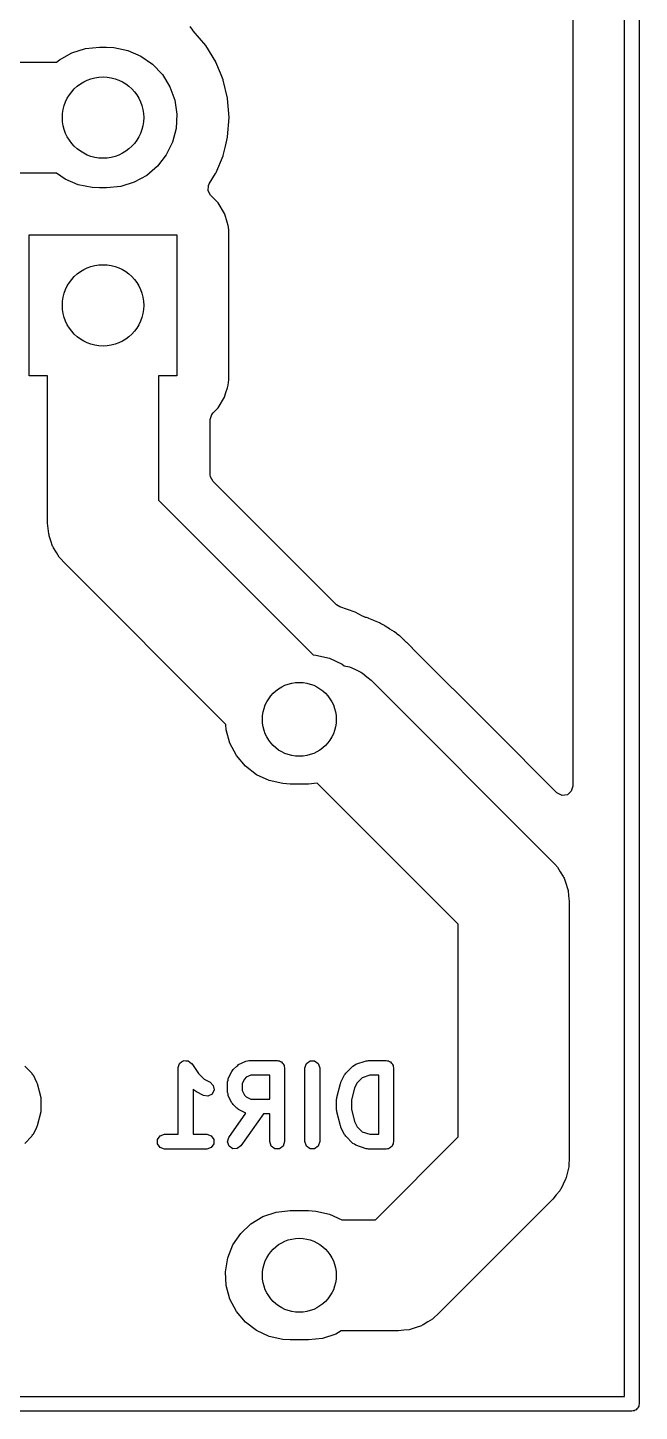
# Model space of a CAD drawing. Extents: x 20.1 to 80.3, y -80.1 to -19.9.
# Drawn here: x 72.02 to 80.3, y -80.1 to -61.38 of the extents above; entities that cross this region are included whole.
import ezdxf

# ---------------------------------------------------------------- set-up
doc = ezdxf.new("R2010")
doc.units = 0
doc.layers.add('BLACK', color=7, linetype='CONTINUOUS')

msp = doc.modelspace()

# ---------------------------------------------------------------- linework, layer by layer
at = {"layer": 'BLACK', "linetype": 'CONTINUOUS'}
for p, q in [((80.3, -20), (80.3, -80)), ((80.1, -79.9), (80.1, -20.1)), ((79.4, -20.926), (79.4, -71.6445)), ((74.2589, -61.4196), (74.2241, -61.3664)), ((74.2577, -61.4208), (74.2589, -61.4196)), ((74.2612, -61.4243), (74.2577, -61.4208)), ((74.265, -61.4275), (74.2612, -61.4243)), ((74.4339, -61.6254), (74.265, -61.4275)), ((72.4539, -61.8179), (72.6223, -61.7245)), ((72.6223, -61.7245), (72.806, -61.667)), ((72.806, -61.667), (72.9975, -61.6475)), ((72.9975, -61.6475), (73.0925, -61.6475)), ((73.0925, -61.6475), (73.1921, -61.6527)), ((73.1921, -61.6527), (73.3805, -61.6921)), ((73.3805, -61.6921), (73.5572, -61.7685)), ((74.5699, -61.8472), (74.4339, -61.6254)), ((70.78, -61.85), (72.4164, -61.85)), ((72.4164, -61.85), (72.4539, -61.8179)), ((73.5572, -61.7685), (73.7149, -61.879)), ((73.7149, -61.879), (73.8472, -62.0188)), ((74.5718, -61.8518), (74.5699, -61.8472)), ((74.6333, -62.0002), (74.5718, -61.8518)), ((74.5718, -61.8518), (74.5718, -61.8518)), ((73.8472, -62.0188), (73.9486, -62.1825)), ((74.6695, -62.0876), (74.6333, -62.0002)), ((74.6706, -62.0924), (74.6695, -62.0876)), ((74.729, -62.3358), (74.6706, -62.0924)), ((73.9486, -62.1825), (74.0151, -62.3631)), ((74.0151, -62.3631), (74.0439, -62.5535)), ((74.7302, -62.3406), (74.729, -62.3358)), ((74.729, -62.3358), (74.729, -62.3358)), ((74.7506, -62.6), (74.7302, -62.3406)), ((74.0439, -62.5535), (74.0338, -62.7457)), ((74.7302, -62.8594), (74.7506, -62.6)), ((74.0338, -62.7457), (73.9853, -62.932)), ((74.7, -62.9853), (74.729, -62.8642)), ((74.729, -62.8642), (74.7302, -62.8594)), ((74.729, -62.8642), (74.729, -62.8642)), ((73.9853, -62.932), (73.9003, -63.1047)), ((74.6695, -63.1124), (74.7, -62.9853)), ((73.7823, -63.2569), (73.6361, -63.3821)), ((73.9003, -63.1047), (73.7823, -63.2569)), ((74.5749, -63.3408), (74.6676, -63.117)), ((74.6676, -63.117), (74.6695, -63.1124)), ((74.6676, -63.117), (74.6676, -63.117)), ((72.4165, -63.35), (71.0907, -63.35)), ((72.5328, -63.4315), (72.4165, -63.35)), ((72.7095, -63.5079), (72.5328, -63.4315)), ((73.6361, -63.3821), (73.4677, -63.4755)), ((74.4816, -63.4968), (74.5673, -63.357)), ((74.5673, -63.357), (74.5699, -63.3528)), ((74.5699, -63.3528), (74.5749, -63.3408)), ((72.8979, -63.5473), (72.7095, -63.5079)), ((72.9975, -63.5525), (72.8979, -63.5473)), ((73.0925, -63.5525), (72.9975, -63.5525)), ((73.284, -63.533), (73.0925, -63.5525)), ((73.4677, -63.4755), (73.284, -63.533)), ((74.4659, -63.5894), (74.471, -63.5186)), ((74.5, -63.6517), (74.4659, -63.5894)), ((74.471, -63.5186), (74.4816, -63.4968)), ((74.6003, -63.7521), (74.5, -63.6517)), ((74.6881, -63.8971), (74.6003, -63.7521)), ((74.6904, -63.9044), (74.6881, -63.8971)), ((74.7246, -64.0134), (74.6904, -63.9044)), ((74.6904, -63.9044), (74.6904, -63.9044)), ((72.045, -66.0925), (72.045, -64.1875)), ((72.045, -64.1875), (74.045, -64.1875)), ((74.045, -64.1875), (74.045, -66.0925)), ((74.7388, -64.0589), (74.7246, -64.0134)), ((74.741, -64.0823), (74.7388, -64.0589)), ((74.7447, -64.1224), (74.741, -64.0823)), ((74.7455, -64.1315), (74.7447, -64.1224)), ((74.7455, -66.1485), (74.7455, -64.1315)), ((72.295, -66.0925), (72.045, -66.0925)), ((72.295, -68.085), (72.295, -66.0925)), ((74.045, -66.0925), (73.795, -66.0925)), ((73.795, -66.0925), (73.795, -67.7743)), ((74.7279, -66.256), (74.7388, -66.2211)), ((74.7388, -66.2211), (74.7455, -66.1485)), ((74.6003, -66.5279), (74.6881, -66.3829)), ((74.6881, -66.3829), (74.7078, -66.3201)), ((74.7078, -66.3201), (74.7279, -66.256)), ((74.4955, -66.6849), (74.5155, -66.6168)), ((74.5155, -66.6168), (74.5324, -66.5958)), ((74.5324, -66.5958), (74.6003, -66.5279)), ((74.4955, -67.432), (74.4955, -66.6849)), ((74.4984, -67.4588), (74.4955, -67.432)), ((74.5324, -67.5211), (74.4984, -67.4588)), ((76.201, -69.1897), (74.5324, -67.5211)), ((73.795, -67.7743), (75.8893, -69.8686)), ((72.3036, -68.1584), (72.295, -68.085)), ((72.3095, -68.232), (72.3036, -68.1584)), ((72.3136, -68.2445), (72.3095, -68.232)), ((72.3151, -68.2575), (72.3136, -68.2445)), ((72.3403, -68.327), (72.3151, -68.2575)), ((72.3631, -68.3972), (72.3403, -68.327)), ((72.3699, -68.4085), (72.3631, -68.3972)), ((72.3744, -68.4208), (72.3699, -68.4085)), ((72.4149, -68.4826), (72.3744, -68.4208)), ((72.4532, -68.5457), (72.4149, -68.4826)), ((72.4651, -68.5593), (72.4532, -68.5457)), ((72.4696, -68.5661), (72.4651, -68.5593)), ((72.4791, -68.5751), (72.4696, -68.5661)), ((72.5147, -68.6153), (72.4791, -68.5751)), ((74.7075, -70.8082), (72.5147, -68.6153)), ((76.249, -69.2197), (76.201, -69.1897)), ((76.4578, -69.2916), (76.249, -69.2197)), ((76.5536, -69.3429), (76.4578, -69.2916)), ((76.5669, -69.3491), (76.5536, -69.3429)), ((76.5948, -69.3601), (76.5669, -69.3491)), ((76.6073, -69.3643), (76.5948, -69.3601)), ((76.6376, -69.3727), (76.6073, -69.3643)), ((76.6426, -69.3741), (76.6376, -69.3727)), ((76.6376, -69.3727), (76.6376, -69.3727)), ((76.7083, -69.4046), (76.6426, -69.3741)), ((76.7151, -69.4075), (76.7083, -69.4046)), ((76.7826, -69.4341), (76.7151, -69.4075)), ((76.787, -69.4367), (76.7826, -69.4341)), ((76.814, -69.4529), (76.787, -69.4367)), ((76.787, -69.4367), (76.787, -69.4367)), ((76.8257, -69.459), (76.814, -69.4529)), ((76.8432, -69.4672), (76.8257, -69.459)), ((76.8542, -69.4723), (76.8432, -69.4672)), ((76.8589, -69.4745), (76.8542, -69.4723)), ((76.8542, -69.4723), (76.8542, -69.4723)), ((76.8632, -69.4774), (76.8589, -69.4745)), ((76.9188, -69.5153), (76.8632, -69.4774)), ((76.8632, -69.4774), (76.8632, -69.4774)), ((76.9251, -69.5193), (76.9188, -69.5153)), ((76.9873, -69.5566), (76.9251, -69.5193)), ((77.0152, -69.5803), (76.9873, -69.5566)), ((77.0257, -69.5882), (77.0152, -69.5803)), ((77.056, -69.6089), (77.0257, -69.5882)), ((77.0597, -69.6125), (77.056, -69.6089)), ((77.1083, -69.6589), (77.0597, -69.6125)), ((77.0597, -69.6125), (77.0597, -69.6125)), ((77.1139, -69.664), (77.1083, -69.6589)), ((77.1209, -69.6699), (77.1139, -69.664)), ((77.1229, -69.6716), (77.1209, -69.6699)), ((77.1209, -69.6699), (77.1209, -69.6699)), ((77.1506, -69.6993), (77.1229, -69.6716)), ((77.1527, -69.7013), (77.1506, -69.6993)), ((77.2284, -69.7737), (77.1527, -69.7013)), ((77.2315, -69.7778), (77.2284, -69.7737)), ((77.2333, -69.7802), (77.2315, -69.7778)), ((77.2315, -69.7778), (77.2315, -69.7778)), ((77.245, -69.7937), (77.2333, -69.7802)), ((78.3069, -70.8556), (77.245, -69.7937)), ((75.8893, -69.8686), (75.9225, -69.8705)), ((75.9225, -69.8705), (76.107, -69.9117)), ((76.107, -69.9117), (76.2783, -69.9916)), ((76.2783, -69.9916), (76.3076, -70.014)), ((76.3076, -70.014), (76.3767, -70.0283)), ((76.3767, -70.0283), (76.3887, -70.0339)), ((76.3887, -70.0339), (76.4014, -70.037)), ((76.4014, -70.037), (76.4672, -70.0706)), ((76.4672, -70.0706), (76.5341, -70.1019)), ((76.5341, -70.1019), (76.5444, -70.1101)), ((76.5444, -70.1101), (76.5561, -70.116)), ((76.5561, -70.116), (76.6124, -70.1639)), ((76.6124, -70.1639), (76.6703, -70.2097)), ((76.6703, -70.2097), (79.1303, -72.6697)), ((74.7113, -70.8799), (74.7075, -70.8082)), ((74.7614, -71.0621), (74.7113, -70.8799)), ((79.1849, -71.7336), (78.3069, -70.8556)), ((74.8496, -71.2293), (74.7614, -71.0621)), ((74.9716, -71.3736), (74.8496, -71.2293)), ((75.1217, -71.4884), (74.9716, -71.3736)), ((75.293, -71.5683), (75.1217, -71.4884)), ((75.4775, -71.6095), (75.293, -71.5683)), ((75.575, -71.615), (75.4775, -71.6095)), ((75.825, -71.615), (75.575, -71.615)), ((75.9417, -71.6023), (75.825, -71.615)), ((77.85, -73.5107), (75.9417, -71.6023)), ((79.4, -71.6445), (79.38, -71.7126)), ((79.1915, -71.7397), (79.1849, -71.7336)), ((79.2561, -71.7692), (79.1915, -71.7397)), ((79.3263, -71.7591), (79.2561, -71.7692)), ((79.38, -71.7126), (79.3263, -71.7591)), ((79.1303, -72.6697), (79.1659, -72.7099)), ((79.1659, -72.7099), (79.1754, -72.7189)), ((79.1754, -72.7189), (79.1799, -72.7257)), ((79.1799, -72.7257), (79.1918, -72.7393)), ((79.1918, -72.7393), (79.2301, -72.8024)), ((79.2301, -72.8024), (79.2706, -72.8642)), ((79.2706, -72.8642), (79.2751, -72.8765)), ((79.2751, -72.8765), (79.2819, -72.8878)), ((79.2819, -72.8878), (79.3047, -72.958)), ((79.3047, -72.958), (79.3299, -73.0275)), ((79.3299, -73.0275), (79.3314, -73.0405)), ((79.3314, -73.0405), (79.3355, -73.053)), ((79.3355, -73.053), (79.3414, -73.1266)), ((79.3414, -73.1266), (79.35, -73.2)), ((79.35, -73.2), (79.35, -76.7)), ((77.85, -76.3893), (77.85, -73.5107)), ((74.062, -75.4483), (74.072, -75.4212)), ((74.072, -75.4212), (74.081, -75.3936)), ((74.081, -75.3936), (74.0827, -75.3924)), ((74.0827, -75.3924), (74.0834, -75.3904)), ((74.0834, -75.3904), (74.1075, -75.3743)), ((74.1075, -75.3743), (74.131, -75.3573)), ((74.131, -75.3573), (74.1331, -75.3573)), ((74.1331, -75.3573), (74.1349, -75.3561)), ((74.1349, -75.3561), (74.1638, -75.3573)), ((74.1638, -75.3573), (74.1928, -75.3573)), ((74.1928, -75.3573), (74.1945, -75.3585)), ((74.1945, -75.3585), (74.1966, -75.3586)), ((74.1966, -75.3586), (74.2193, -75.3766)), ((74.2193, -75.3766), (74.2428, -75.3936)), ((74.2428, -75.3936), (74.2435, -75.3956)), ((74.2435, -75.3956), (74.2451, -75.3969)), ((74.2451, -75.3969), (74.3349, -75.5315)), ((74.8531, -75.4293), (74.8675, -75.4219)), ((74.8675, -75.4219), (74.8791, -75.4106)), ((74.8791, -75.4106), (74.9743, -75.3629)), ((74.9743, -75.3629), (74.9971, -75.3595)), ((74.9971, -75.3595), (75.019, -75.3524)), ((75.019, -75.3524), (75.4, -75.3524)), ((75.4, -75.3524), (75.4151, -75.3573)), ((75.4151, -75.3573), (75.4309, -75.3573)), ((75.4309, -75.3573), (75.4437, -75.3666)), ((75.4437, -75.3666), (75.4588, -75.3715)), ((75.4588, -75.3715), (75.4681, -75.3843)), ((75.4681, -75.3843), (75.4809, -75.3936)), ((75.4809, -75.3936), (75.4858, -75.4087)), ((75.4858, -75.4087), (75.4951, -75.4215)), ((75.4951, -75.4215), (75.4951, -75.4373)), ((75.7762, -75.4524), (75.7953, -75.3936)), ((75.7953, -75.3936), (75.8453, -75.3573)), ((75.8453, -75.3573), (75.9071, -75.3573)), ((75.9071, -75.3573), (75.9571, -75.3936)), ((75.9571, -75.3936), (75.9762, -75.4524)), ((76.4245, -75.4293), (76.4451, -75.4188)), ((76.4451, -75.4188), (76.4636, -75.4051)), ((76.4636, -75.4051), (76.6065, -75.3575)), ((76.6065, -75.3575), (76.6227, -75.3574)), ((76.6227, -75.3574), (76.6381, -75.3524)), ((76.6381, -75.3524), (76.8762, -75.3524)), ((76.8762, -75.3524), (76.8913, -75.3573)), ((76.8913, -75.3573), (76.9071, -75.3573)), ((76.9071, -75.3573), (76.9199, -75.3666)), ((76.9199, -75.3666), (76.935, -75.3715)), ((76.935, -75.3715), (76.9443, -75.3843)), ((76.9443, -75.3843), (76.9571, -75.3936)), ((76.9571, -75.3936), (76.962, -75.4087)), ((76.962, -75.4087), (76.9713, -75.4215)), ((76.9713, -75.4215), (76.9713, -75.4373)), ((71.985, -75.4293), (72.0802, -75.5245)), ((72.0802, -75.5245), (72.0876, -75.539)), ((72.0876, -75.539), (72.099, -75.5505)), ((72.099, -75.5505), (72.1466, -75.6458)), ((74.0619, -75.4524), (74.0626, -75.4504)), ((74.0619, -76.3524), (74.0619, -75.4524)), ((74.0626, -75.4504), (74.062, -75.4483)), ((74.3349, -75.5315), (74.4116, -75.6083)), ((74.4116, -75.6083), (74.4923, -75.6487)), ((74.7357, -75.6209), (74.7391, -75.5981)), ((74.7391, -75.5981), (74.7867, -75.5029)), ((74.7867, -75.5029), (74.7981, -75.4914)), ((74.7981, -75.4914), (74.8055, -75.4769)), ((74.8055, -75.4769), (74.8531, -75.4293)), ((74.9584, -75.6069), (74.9286, -75.6665)), ((74.983, -75.5822), (74.9584, -75.6069)), ((75.0427, -75.5524), (74.983, -75.5822)), ((75.3, -75.5524), (75.0427, -75.5524)), ((75.3, -75.8762), (75.3, -75.5524)), ((75.4951, -75.4373), (75.5, -75.4524)), ((75.5, -75.4524), (75.5, -76.4524)), ((75.7762, -76.4524), (75.7762, -75.4524)), ((75.9762, -75.4524), (75.9762, -76.4524)), ((76.2629, -75.6458), (76.3106, -75.5505)), ((76.3106, -75.5505), (76.3219, -75.539)), ((76.3219, -75.539), (76.3293, -75.5245)), ((76.3293, -75.5245), (76.4245, -75.4293)), ((76.5493, -75.5874), (76.4822, -75.6545)), ((76.6543, -75.5524), (76.5493, -75.5874)), ((76.7762, -75.5524), (76.6543, -75.5524)), ((76.7762, -76.3524), (76.7762, -75.5524)), ((76.9713, -75.4373), (76.9762, -75.4524)), ((76.9762, -75.4524), (76.9762, -76.4524)), ((72.1466, -75.6458), (72.1482, -75.6568)), ((72.1482, -75.6568), (72.1542, -75.6662)), ((72.1542, -75.6662), (72.2018, -75.8567)), ((74.2817, -75.7612), (74.2619, -75.7414)), ((74.2619, -75.7414), (74.2619, -76.3524)), ((74.2961, -75.7685), (74.2817, -75.7612)), ((74.3077, -75.7799), (74.2961, -75.7685)), ((74.4029, -75.8275), (74.3077, -75.7799)), ((74.4923, -75.6487), (74.5364, -75.692)), ((74.5465, -75.753), (74.5189, -75.8083)), ((74.5364, -75.692), (74.5465, -75.753)), ((74.7286, -75.6429), (74.7357, -75.6209)), ((74.7286, -75.7857), (74.7286, -75.6429)), ((74.7357, -75.8076), (74.7286, -75.7857)), ((74.9286, -75.6665), (74.9286, -75.7621)), ((74.9286, -75.7621), (74.9584, -75.8217)), ((76.2077, -75.8567), (76.2554, -75.6662)), ((76.2554, -75.6662), (76.2613, -75.6568)), ((76.2613, -75.6568), (76.2629, -75.6458)), ((76.4467, -75.7254), (76.4048, -75.8933)), ((76.4822, -75.6545), (76.4467, -75.7254)), ((72.2018, -75.8567), (72.2009, -75.8691)), ((72.2009, -75.8691), (72.2048, -75.881)), ((72.2048, -75.881), (72.2048, -76.0238)), ((74.464, -75.8367), (74.4029, -75.8275)), ((74.5189, -75.8083), (74.464, -75.8367)), ((74.7391, -75.8304), (74.7357, -75.8076)), ((74.7867, -75.9257), (74.7391, -75.8304)), ((74.7981, -75.9372), (74.7867, -75.9257)), ((74.8055, -75.9517), (74.7981, -75.9372)), ((74.8531, -75.9993), (74.8055, -75.9517)), ((74.9584, -75.8217), (74.983, -75.8464)), ((74.983, -75.8464), (75.0427, -75.8762)), ((75.0427, -75.8762), (75.3, -75.8762)), ((76.2048, -75.881), (76.2086, -75.8691)), ((76.2048, -76.0238), (76.2048, -75.881)), ((76.2086, -75.8691), (76.2077, -75.8567)), ((76.4048, -75.8933), (76.4048, -76.0115)), ((72.2018, -76.0481), (72.1542, -76.2385)), ((72.2048, -76.0238), (72.2009, -76.0356)), ((72.2009, -76.0356), (72.2018, -76.0481)), ((74.7466, -76.395), (74.977, -76.066)), ((74.8675, -76.0066), (74.8531, -75.9993)), ((74.8791, -76.018), (74.8675, -76.0066)), ((74.9743, -76.0656), (74.8791, -76.018)), ((75.214, -76.0762), (74.9105, -76.5097)), ((74.977, -76.066), (74.9743, -76.0656)), ((75.3, -76.0762), (75.214, -76.0762)), ((75.3, -76.4524), (75.3, -76.0762)), ((76.2086, -76.0356), (76.2048, -76.0238)), ((76.2077, -76.0481), (76.2086, -76.0356)), ((76.2554, -76.2385), (76.2077, -76.0481)), ((76.4048, -76.0115), (76.4467, -76.1794)), ((72.099, -76.3542), (72.0876, -76.3658)), ((72.1466, -76.259), (72.099, -76.3542)), ((72.1482, -76.248), (72.1466, -76.259)), ((72.1542, -76.2385), (72.1482, -76.248)), ((73.8174, -76.3715), (73.8762, -76.3524)), ((73.8762, -76.3524), (74.0619, -76.3524)), ((74.2619, -76.3524), (74.4476, -76.3524)), ((74.4476, -76.3524), (74.5064, -76.3715)), ((76.2613, -76.248), (76.2554, -76.2385)), ((76.2629, -76.259), (76.2613, -76.248)), ((76.3106, -76.3542), (76.2629, -76.259)), ((76.3219, -76.3658), (76.3106, -76.3542)), ((76.4467, -76.1794), (76.4822, -76.2503)), ((76.4822, -76.2503), (76.5493, -76.3174)), ((76.5493, -76.3174), (76.6543, -76.3524)), ((76.6543, -76.3524), (76.7762, -76.3524)), ((72.0802, -76.3802), (71.985, -76.4755)), ((72.0876, -76.3658), (72.0802, -76.3802)), ((73.7811, -76.4215), (73.8174, -76.3715)), ((73.7811, -76.4833), (73.7811, -76.4215)), ((73.8174, -76.5333), (73.7811, -76.4833)), ((73.8762, -76.5524), (73.8174, -76.5333)), ((74.5064, -76.5333), (74.4476, -76.5524)), ((74.5064, -76.3715), (74.5427, -76.4215)), ((74.5427, -76.4833), (74.5064, -76.5333)), ((74.5427, -76.4215), (74.5427, -76.4833)), ((74.7286, -76.4541), (74.7466, -76.395)), ((74.7487, -76.5126), (74.7286, -76.4541)), ((74.7993, -76.548), (74.7487, -76.5126)), ((74.8611, -76.5469), (74.7993, -76.548)), ((74.9105, -76.5097), (74.8611, -76.5469)), ((75.3191, -76.5112), (75.3, -76.4524)), ((75.3691, -76.5475), (75.3191, -76.5112)), ((75.4309, -76.5475), (75.3691, -76.5475)), ((75.4809, -76.5112), (75.4309, -76.5475)), ((75.5, -76.4524), (75.4809, -76.5112)), ((75.7953, -76.5112), (75.7762, -76.4524)), ((75.8453, -76.5475), (75.7953, -76.5112)), ((75.9071, -76.5475), (75.8453, -76.5475)), ((75.9571, -76.5112), (75.9071, -76.5475)), ((75.9762, -76.4524), (75.9571, -76.5112)), ((76.3293, -76.3802), (76.3219, -76.3658)), ((76.4245, -76.4755), (76.3293, -76.3802)), ((76.4451, -76.4859), (76.4245, -76.4755)), ((76.4636, -76.4996), (76.4451, -76.4859)), ((76.6065, -76.5472), (76.4636, -76.4996)), ((76.6227, -76.5474), (76.6065, -76.5472)), ((76.6381, -76.5524), (76.6227, -76.5474)), ((76.7293, -77.51), (77.85, -76.3893)), ((76.8913, -76.5475), (76.8762, -76.5524)), ((76.9071, -76.5475), (76.8913, -76.5475)), ((76.9199, -76.5382), (76.9071, -76.5475)), ((76.935, -76.5333), (76.9199, -76.5382)), ((76.9443, -76.5205), (76.935, -76.5333)), ((76.9571, -76.5112), (76.9443, -76.5205)), ((76.962, -76.4961), (76.9571, -76.5112)), ((76.9713, -76.4833), (76.962, -76.4961)), ((76.9762, -76.4524), (76.9713, -76.4674)), ((76.9713, -76.4674), (76.9713, -76.4833)), ((74.4476, -76.5524), (73.8762, -76.5524)), ((76.8762, -76.5524), (76.6381, -76.5524)), ((79.35, -76.7), (79.3467, -76.7536)), ((79.3267, -76.8644), (79.3117, -76.9367)), ((79.3442, -76.7927), (79.3267, -76.8644)), ((79.3454, -76.7747), (79.3442, -76.7927)), ((79.347, -76.7667), (79.3454, -76.7747)), ((79.3467, -76.7536), (79.347, -76.7667)), ((79.2299, -77.1044), (79.224, -77.1161)), ((79.2381, -77.0941), (79.2299, -77.1044)), ((79.2694, -77.0272), (79.2381, -77.0941)), ((79.303, -76.9614), (79.2694, -77.0272)), ((79.3061, -76.9487), (79.303, -76.9614)), ((79.3117, -76.9367), (79.3061, -76.9487)), ((79.1303, -77.2303), (77.5703, -78.7903)), ((79.1761, -77.1724), (79.1303, -77.2303)), ((79.224, -77.1161), (79.1761, -77.1724)), ((75.046, -77.563), (75.208, -77.4657)), ((75.208, -77.4657), (75.3871, -77.4054)), ((75.3871, -77.4054), (75.575, -77.385)), ((75.575, -77.385), (75.825, -77.385)), ((75.825, -77.385), (75.9225, -77.3905)), ((75.9225, -77.3905), (76.107, -77.4317)), ((76.107, -77.4317), (76.2749, -77.51)), ((74.9087, -77.6929), (75.046, -77.563)), ((76.2749, -77.51), (76.7293, -77.51)), ((74.7322, -78.0247), (74.8024, -77.8492)), ((74.8024, -77.8492), (74.9087, -77.6929)), ((74.7014, -78.2112), (74.7322, -78.0247)), ((74.7113, -78.3999), (74.7014, -78.2112)), ((74.7614, -78.5821), (74.7113, -78.3999)), ((74.8496, -78.7493), (74.7614, -78.5821)), ((74.9716, -78.8936), (74.8496, -78.7493)), ((77.5703, -78.7903), (77.5301, -78.8259)), ((75.1217, -79.0084), (74.9716, -78.8936)), ((77.282, -78.9647), (77.2125, -78.9899)), ((77.3522, -78.9419), (77.282, -78.9647)), ((77.3635, -78.9351), (77.3522, -78.9419)), ((77.3758, -78.9306), (77.3635, -78.9351)), ((77.4376, -78.8901), (77.3758, -78.9306)), ((77.5007, -78.8518), (77.4376, -78.8901)), ((77.5143, -78.8399), (77.5007, -78.8518)), ((77.5211, -78.8354), (77.5143, -78.8399)), ((77.5301, -78.8259), (77.5211, -78.8354)), ((75.293, -79.0883), (75.1217, -79.0084)), ((75.4775, -79.1295), (75.293, -79.0883)), ((75.575, -79.135), (75.4775, -79.1295)), ((75.825, -79.135), (75.575, -79.135)), ((76.0129, -79.1146), (75.825, -79.135)), ((76.192, -79.0543), (76.0129, -79.1146)), ((76.2658, -79.01), (76.192, -79.0543)), ((77.04, -79.01), (76.2658, -79.01)), ((77.1134, -79.0014), (77.04, -79.01)), ((77.187, -78.9955), (77.1134, -79.0014)), ((77.1995, -78.9914), (77.187, -78.9955)), ((77.2125, -78.9899), (77.1995, -78.9914)), ((20.3, -79.9), (80.1, -79.9)), ((80.2, -80.1), (20.2, -80.1)), ((80.2151, -80.0951), (80.2, -80.1)), ((80.2309, -80.0951), (80.2151, -80.0951)), ((80.2437, -80.0858), (80.2309, -80.0951)), ((80.2588, -80.0809), (80.2437, -80.0858)), ((80.2681, -80.0681), (80.2588, -80.0809)), ((80.2809, -80.0588), (80.2681, -80.0681)), ((80.2858, -80.0437), (80.2809, -80.0588)), ((80.2951, -80.0309), (80.2858, -80.0437)), ((80.3, -80), (80.2951, -80.0151)), ((80.2951, -80.0151), (80.2951, -80.0309))]:
    msp.add_line(p, q, dxfattribs=at)
at = {"layer": 'BLACK'}
for centre, radius in [((73.045, -62.6), 0.55), ((73.045, -65.14), 0.55), ((75.7, -70.74), 0.5), ((75.7, -78.26), 0.5)]:
    msp.add_circle(centre, radius, dxfattribs=at)

doc.saveas('drawing.dxf')
